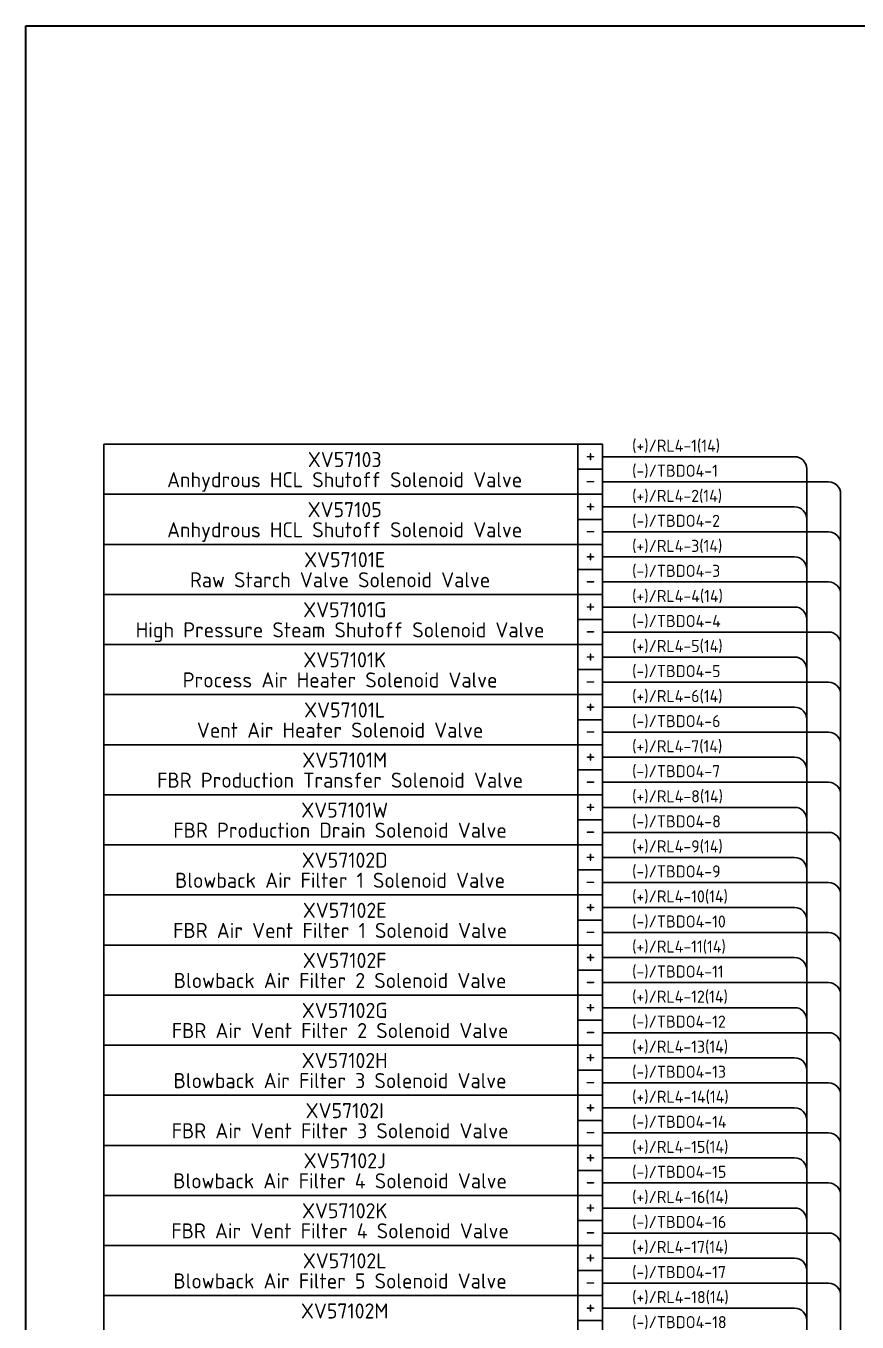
# Model space of a CAD drawing. Header units: inches. Extents: x 579627 to 667544, y 458630 to 507164.
# Drawn here: x 645913 to 646738, y 491325 to 492612 of the extents above; entities that cross this region are included whole.
import ezdxf
from ezdxf.enums import TextEntityAlignment as Align

# ---------------------------------------------------------------- set-up
doc = ezdxf.new("R2010")
doc.units = ezdxf.units.IN
doc.header["$MEASUREMENT"] = 0
doc.layers.add('HELPPOINT', color=7, linetype='Continuous')
doc.layers.add('power', color=7, linetype='Continuous')
doc.styles.add('HTX11', font='O8111901')
doc.styles.add('ISO3098B', font='ISO3098B.shx')

# ---------------------------------------------------------------- blocks, each defined once
blk = doc.blocks.new('TPA')
at = {"layer": 'HELPPOINT', "color": 4, "lineweight": 35}
for p, q in [((562706.8, 501946.4), (562706.8, 505019.3)), ((562706.8, 505019.3), (567131, 505019.3)), ((562706.8, 501946.4), (562706.8, 505019.3)), ((562706.8, 505019.3), (567131, 505019.3))]:
    blk.add_line(p, q, dxfattribs=at)
at = {"style": 'HTX11'}
for tag, p in [('A', (566704.3, 502037.1)), ('B', (567038.2, 501963.3))]:
    blk.add_attdef(tag, text='', height=16.8, dxfattribs=at).set_placement(p, align=Align.MIDDLE_CENTER)

msp = doc.modelspace()

# ---------------------------------------------------------------- linework, layer by layer
at = {"color": 4}
for p, q in [((646676.2, 492184.1), (646485.5, 492184.1)), ((646688.2, 492172.1), (646688.2, 490282.1)), ((646676.2, 492134.4), (646485.5, 492134.4)), ((646676.2, 492084.6), (646485.5, 492084.6)), ((646676.2, 492034.9), (646485.5, 492034.9)), ((646676.2, 491985.2), (646485.5, 491985.2)), ((646676.2, 491935.5), (646485.5, 491935.5)), ((646676.2, 491885.7), (646485.5, 491885.7)), ((646676.2, 491836), (646485.5, 491836)), ((646676.2, 491786.3), (646485.5, 491786.3)), ((646676.2, 491736.6), (646485.5, 491736.6)), ((646676.2, 491686.8), (646485.5, 491686.8)), ((646676.2, 491637.1), (646485.5, 491637.1)), ((646676.2, 491587.4), (646485.5, 491587.4)), ((646676.2, 491537.7), (646485.5, 491537.7)), ((646676.2, 491488), (646485.5, 491488)), ((646676.2, 491438.2), (646485.5, 491438.2)), ((646676.2, 491388.5), (646485.5, 491388.5)), ((646676.2, 491338.8), (646485.5, 491338.8))]:
    msp.add_line(p, q, dxfattribs=at)
at = {"color": 0}
for p, q in [((646709.9, 492159.2), (646485.5, 492159.2)), ((646721.9, 492147.2), (646721.9, 490574.1)), ((646709.9, 492109.5), (646485.5, 492109.5)), ((646709.9, 492059.8), (646485.5, 492059.8)), ((646709.9, 492010.1), (646485.5, 492010.1)), ((646709.9, 491960.3), (646485.5, 491960.3)), ((646709.9, 491910.6), (646485.5, 491910.6)), ((646709.9, 491860.9), (646485.5, 491860.9)), ((646709.9, 491811.2), (646485.5, 491811.2)), ((646709.9, 491761.4), (646485.5, 491761.4)), ((646709.9, 491711.7), (646485.5, 491711.7)), ((646709.9, 491662), (646485.5, 491662)), ((646709.9, 491612.3), (646485.5, 491612.3)), ((646709.9, 491562.5), (646485.5, 491562.5)), ((646709.9, 491512.8), (646485.5, 491512.8)), ((646709.9, 491463.1), (646485.5, 491463.1)), ((646709.9, 491413.4), (646485.5, 491413.4)), ((646709.9, 491363.6), (646485.5, 491363.6))]:
    msp.add_line(p, q, dxfattribs=at)
at = {"color": 2}
for points in [[(645990.2, 492196.5), (646485.5, 492196.5), (646485.5, 492146.8), (645990.2, 492146.8)], [(645990.2, 492146.8), (646485.5, 492146.8), (646485.5, 492097.1), (645990.2, 492097.1)], [(645990.2, 492097.1), (646485.5, 492097.1), (646485.5, 492047.3), (645990.2, 492047.3)], [(645990.2, 492047.3), (646485.5, 492047.3), (646485.5, 491997.6), (645990.2, 491997.6)], [(645990.2, 491997.6), (646485.5, 491997.6), (646485.5, 491947.9), (645990.2, 491947.9)], [(645990.2, 491947.9), (646485.5, 491947.9), (646485.5, 491898.2), (645990.2, 491898.2)], [(645990.2, 491898.2), (646485.5, 491898.2), (646485.5, 491848.5), (645990.2, 491848.5)], [(645990.2, 491898.2), (646485.5, 491898.2), (646485.5, 491848.5), (645990.2, 491848.5)], [(645990.2, 491848.5), (646485.5, 491848.5), (646485.5, 491798.7), (645990.2, 491798.7)], [(645990.2, 491798.7), (646485.5, 491798.7), (646485.5, 491749), (645990.2, 491749)], [(645990.2, 491749), (646485.5, 491749), (646485.5, 491699.3), (645990.2, 491699.3)], [(645990.2, 491699.3), (646485.5, 491699.3), (646485.5, 491649.6), (645990.2, 491649.6)], [(645990.2, 491649.6), (646485.5, 491649.6), (646485.5, 491599.8), (645990.2, 491599.8)], [(645990.2, 491599.8), (646485.5, 491599.8), (646485.5, 491550.1), (645990.2, 491550.1)], [(645990.2, 491550.1), (646485.5, 491550.1), (646485.5, 491500.4), (645990.2, 491500.4)], [(645990.2, 491500.4), (646485.5, 491500.4), (646485.5, 491450.7), (645990.2, 491450.7)], [(645990.2, 491450.7), (646485.5, 491450.7), (646485.5, 491400.9), (645990.2, 491400.9)], [(645990.2, 491400.9), (646485.5, 491400.9), (646485.5, 491351.2), (645990.2, 491351.2)], [(645990.2, 491351.2), (646485.5, 491351.2), (646485.5, 491301.5), (645990.2, 491301.5)]]:
    msp.add_lwpolyline(points, close=True, dxfattribs=at)
at = {"color": 1}
for points in [[(646460.7, 492196.5), (646485.5, 492196.5), (646485.5, 492171.7), (646460.7, 492171.7)], [(646460.7, 492146.8), (646485.5, 492146.8), (646485.5, 492121.9), (646460.7, 492121.9)], [(646460.7, 492097.1), (646485.5, 492097.1), (646485.5, 492072.2), (646460.7, 492072.2)], [(646460.7, 492047.3), (646485.5, 492047.3), (646485.5, 492022.5), (646460.7, 492022.5)], [(646460.7, 491997.6), (646485.5, 491997.6), (646485.5, 491972.8), (646460.7, 491972.8)], [(646460.7, 491947.9), (646485.5, 491947.9), (646485.5, 491923), (646460.7, 491923)], [(646460.7, 491898.2), (646485.5, 491898.2), (646485.5, 491873.3), (646460.7, 491873.3)], [(646460.7, 491848.5), (646485.5, 491848.5), (646485.5, 491823.6), (646460.7, 491823.6)], [(646460.7, 491798.7), (646485.5, 491798.7), (646485.5, 491773.9), (646460.7, 491773.9)], [(646460.7, 491749), (646485.5, 491749), (646485.5, 491724.1), (646460.7, 491724.1)], [(646460.7, 491699.3), (646485.5, 491699.3), (646485.5, 491674.4), (646460.7, 491674.4)], [(646460.7, 491649.6), (646485.5, 491649.6), (646485.5, 491624.7), (646460.7, 491624.7)], [(646460.7, 491599.8), (646485.5, 491599.8), (646485.5, 491575), (646460.7, 491575)], [(646460.7, 491550.1), (646485.5, 491550.1), (646485.5, 491525.2), (646460.7, 491525.2)], [(646460.7, 491500.4), (646485.5, 491500.4), (646485.5, 491475.5), (646460.7, 491475.5)], [(646460.7, 491450.7), (646485.5, 491450.7), (646485.5, 491425.8), (646460.7, 491425.8)], [(646460.7, 491400.9), (646485.5, 491400.9), (646485.5, 491376.1), (646460.7, 491376.1)], [(646460.7, 491351.2), (646485.5, 491351.2), (646485.5, 491326.4), (646460.7, 491326.4)]]:
    msp.add_lwpolyline(points, close=True, dxfattribs=at)
at = {"color": 0}
for points in [[(646460.7, 492171.7), (646485.5, 492171.7), (646485.5, 492146.8), (646460.7, 492146.8)], [(646460.7, 492121.9), (646485.5, 492121.9), (646485.5, 492097.1), (646460.7, 492097.1)], [(646460.7, 492072.2), (646485.5, 492072.2), (646485.5, 492047.3), (646460.7, 492047.3)], [(646460.7, 492022.5), (646485.5, 492022.5), (646485.5, 491997.6), (646460.7, 491997.6)], [(646460.7, 491972.8), (646485.5, 491972.8), (646485.5, 491947.9), (646460.7, 491947.9)], [(646460.7, 491923), (646485.5, 491923), (646485.5, 491898.2), (646460.7, 491898.2)], [(646460.7, 491873.3), (646485.5, 491873.3), (646485.5, 491848.5), (646460.7, 491848.5)], [(646460.7, 491823.6), (646485.5, 491823.6), (646485.5, 491798.7), (646460.7, 491798.7)], [(646460.7, 491773.9), (646485.5, 491773.9), (646485.5, 491749), (646460.7, 491749)], [(646460.7, 491724.1), (646485.5, 491724.1), (646485.5, 491699.3), (646460.7, 491699.3)], [(646460.7, 491674.4), (646485.5, 491674.4), (646485.5, 491649.6), (646460.7, 491649.6)], [(646460.7, 491624.7), (646485.5, 491624.7), (646485.5, 491599.8), (646460.7, 491599.8)], [(646460.7, 491575), (646485.5, 491575), (646485.5, 491550.1), (646460.7, 491550.1)], [(646460.7, 491525.2), (646485.5, 491525.2), (646485.5, 491500.4), (646460.7, 491500.4)], [(646460.7, 491475.5), (646485.5, 491475.5), (646485.5, 491450.7), (646460.7, 491450.7)], [(646460.7, 491425.8), (646485.5, 491425.8), (646485.5, 491400.9), (646460.7, 491400.9)], [(646460.7, 491376.1), (646485.5, 491376.1), (646485.5, 491351.2), (646460.7, 491351.2)], [(646460.7, 491326.4), (646485.5, 491326.4), (646485.5, 491301.5), (646460.7, 491301.5)]]:
    msp.add_lwpolyline(points, close=True, dxfattribs=at)
at = {"color": 4}
for centre in [(646676.2, 492172.1), (646676.2, 492122.4), (646676.2, 492072.6), (646676.2, 492022.9), (646676.2, 491973.2), (646676.2, 491923.5), (646676.2, 491873.7), (646676.2, 491824), (646676.2, 491774.3), (646676.2, 491724.6), (646676.2, 491674.8), (646676.2, 491625.1), (646676.2, 491575.4), (646676.2, 491525.7), (646676.2, 491476), (646676.2, 491426.2), (646676.2, 491376.5), (646676.2, 491326.8)]:
    msp.add_arc(centre, 12, 0, 90, dxfattribs=at)
at = {"color": 0}
for centre in [(646709.9, 492147.2), (646709.9, 492097.5), (646709.9, 492047.8), (646709.9, 491998.1), (646709.9, 491948.3), (646709.9, 491898.6), (646709.9, 491848.9), (646709.9, 491799.2), (646709.9, 491749.4), (646709.9, 491699.7), (646709.9, 491650), (646709.9, 491600.3), (646709.9, 491550.5), (646709.9, 491500.8), (646709.9, 491451.1), (646709.9, 491401.4), (646709.9, 491351.6)]:
    msp.add_arc(centre, 12, 0, 90, dxfattribs=at)

# ---------------------------------------------------------------- block references
at = {"xscale": 0.8800000000046566, "yscale": 0.8800000000046566, "zscale": 0.8800000000000001}
msp.add_blockref('TPA', (150730.7, 48194.8), dxfattribs=at)

# ---------------------------------------------------------------- texts
at = {"color": 4, "style": 'ISO3098B'}
for s, p in [('(+)/RL4-1(14)', (646514.8, 492189.1)), ('(+)/RL4-2(14)', (646514.8, 492139.3)), ('(+)/RL4-3(14)', (646514.8, 492089.6)), ('(+)/RL4-4(14)', (646514.8, 492039.9)), ('(+)/RL4-5(14)', (646514.8, 491990.2)), ('(+)/RL4-6(14)', (646514.8, 491940.5)), ('(+)/RL4-7(14)', (646514.8, 491890.7)), ('(+)/RL4-8(14)', (646514.8, 491841)), ('(+)/RL4-9(14)', (646514.8, 491791.3)), ('(+)/RL4-10(14)', (646514.8, 491741.6)), ('(+)/RL4-11(14)', (646514.8, 491691.8)), ('(+)/RL4-12(14)', (646514.8, 491642.1)), ('(+)/RL4-13(14)', (646514.8, 491592.4)), ('(+)/RL4-14(14)', (646514.8, 491542.7)), ('(+)/RL4-15(14)', (646514.8, 491492.9)), ('(+)/RL4-16(14)', (646514.8, 491443.2)), ('(+)/RL4-17(14)', (646514.8, 491393.5)), ('(+)/RL4-18(14)', (646514.8, 491343.8))]:
    msp.add_text(s, height=12, dxfattribs=at).set_placement(p)
for s, p in [('XV57103', (646229.3, 492181.3)), ('Anhydrous HCL Shutoff Solenoid Valve', (646229.3, 492161.3)), ('XV57105', (646229.3, 492131.6)), ('Anhydrous HCL Shutoff Solenoid Valve', (646229.3, 492111.6)), ('XV57101E', (646229.3, 492081.9)), ('Raw Starch Valve Solenoid Valve ', (646229.3, 492061.9)), ('XV57101G', (646229.3, 492032.2)), ('High Pressure Steam Shutoff Solenoid Valve ', (646229.3, 492012.2)), ('XV57101K', (646229.3, 491982.5)), ('Process Air Heater Solenoid Valve ', (646229.3, 491962.5)), ('XV57101L', (646229.3, 491932.7)), ('Vent Air Heater Solenoid Valve ', (646229.3, 491912.7)), ('XV57101M', (646229.3, 491883)), ('FBR Production Transfer Solenoid Valve ', (646229.3, 491863)), ('XV57101W', (646229.3, 491833.3)), ('FBR Production Drain Solenoid Valve ', (646229.3, 491813.3)), ('XV57102D', (646229.3, 491783.6)), ('Blowback Air Filter 1 Solenoid Valve ', (646229.3, 491763.6)), ('XV57102E', (646229.3, 491733.8)), ('FBR Air Vent Filter 1 Solenoid Valve ', (646229.3, 491713.8)), ('XV57102F', (646229.3, 491684.1)), ('Blowback Air Filter 2 Solenoid Valve ', (646229.3, 491664.1)), ('XV57102G', (646229.3, 491634.4)), ('FBR Air Vent Filter 2 Solenoid Valve ', (646229.3, 491614.4)), ('XV57102H', (646229.3, 491584.7)), ('Blowback Air Filter 3 Solenoid Valve ', (646229.3, 491564.7)), ('XV57102I', (646229.3, 491534.9)), ('FBR Air Vent Filter 3 Solenoid Valve ', (646229.3, 491514.9)), ('XV57102J', (646229.3, 491485.2)), ('Blowback Air Filter 4 Solenoid Valve ', (646229.3, 491465.2)), ('XV57102K', (646229.3, 491435.5)), ('FBR Air Vent Filter 4 Solenoid Valve ', (646229.3, 491415.5)), ('XV57102L', (646229.3, 491385.8)), ('Blowback Air Filter 5 Solenoid Valve ', (646229.3, 491365.8)), ('XV57102M', (646229.3, 491336))]:
    msp.add_text(s, height=15, dxfattribs=at).set_placement(p, align=Align.MIDDLE_CENTER)
at = {"color": 0, "style": 'ISO3098B'}
for s, p in [('(-)/TBDO4-1', (646514.8, 492164.2)), ('(-)/TBDO4-2', (646514.8, 492114.5)), ('(-)/TBDO4-3', (646514.8, 492064.8)), ('(-)/TBDO4-4', (646514.8, 492015)), ('(-)/TBDO4-5', (646514.8, 491965.3)), ('(-)/TBDO4-6', (646514.8, 491915.6)), ('(-)/TBDO4-7', (646514.8, 491865.9)), ('(-)/TBDO4-8', (646514.8, 491816.1)), ('(-)/TBDO4-9', (646514.8, 491766.4)), ('(-)/TBDO4-10', (646514.8, 491716.7)), ('(-)/TBDO4-11', (646514.8, 491667)), ('(-)/TBDO4-12', (646514.8, 491617.3)), ('(-)/TBDO4-13', (646514.8, 491567.5)), ('(-)/TBDO4-14', (646514.8, 491517.8)), ('(-)/TBDO4-15', (646514.8, 491468.1)), ('(-)/TBDO4-16', (646514.8, 491418.4)), ('(-)/TBDO4-17', (646514.8, 491368.6)), ('(-)/TBDO4-18', (646514.8, 491318.9))]:
    msp.add_text(s, height=12, dxfattribs=at).set_placement(p)
at = {"layer": 'power', "color": 1, "style": 'ISO3098B'}
for p in [(646473.4, 492185.7), (646473.4, 492136), (646473.4, 492086.3), (646473.4, 492036.6), (646473.4, 491986.8), (646473.4, 491937.1), (646473.4, 491887.4), (646473.4, 491837.7), (646473.4, 491788), (646473.4, 491738.2), (646473.4, 491688.5), (646473.4, 491638.8), (646473.4, 491589.1), (646473.4, 491539.3), (646473.4, 491489.6), (646473.4, 491439.9), (646473.4, 491390.2), (646473.4, 491340.4)]:
    msp.add_text('+', height=15, dxfattribs=at).set_placement(p, align=Align.MIDDLE_CENTER)
at = {"layer": 'power', "color": 0, "style": 'ISO3098B'}
for p in [(646473.4, 492160.9), (646473.4, 492111.2), (646473.4, 492061.5), (646473.4, 492011.8), (646473.4, 491962), (646473.4, 491912.3), (646473.4, 491862.6), (646473.4, 491812.9), (646473.4, 491763.1), (646473.4, 491713.4), (646473.4, 491663.7), (646473.4, 491614), (646473.4, 491564.2), (646473.4, 491514.5), (646473.4, 491464.8), (646473.4, 491415.1), (646473.4, 491365.3)]:
    msp.add_text('-', height=15, dxfattribs=at).set_placement(p, align=Align.MIDDLE_CENTER)

doc.saveas('drawing.dxf')
